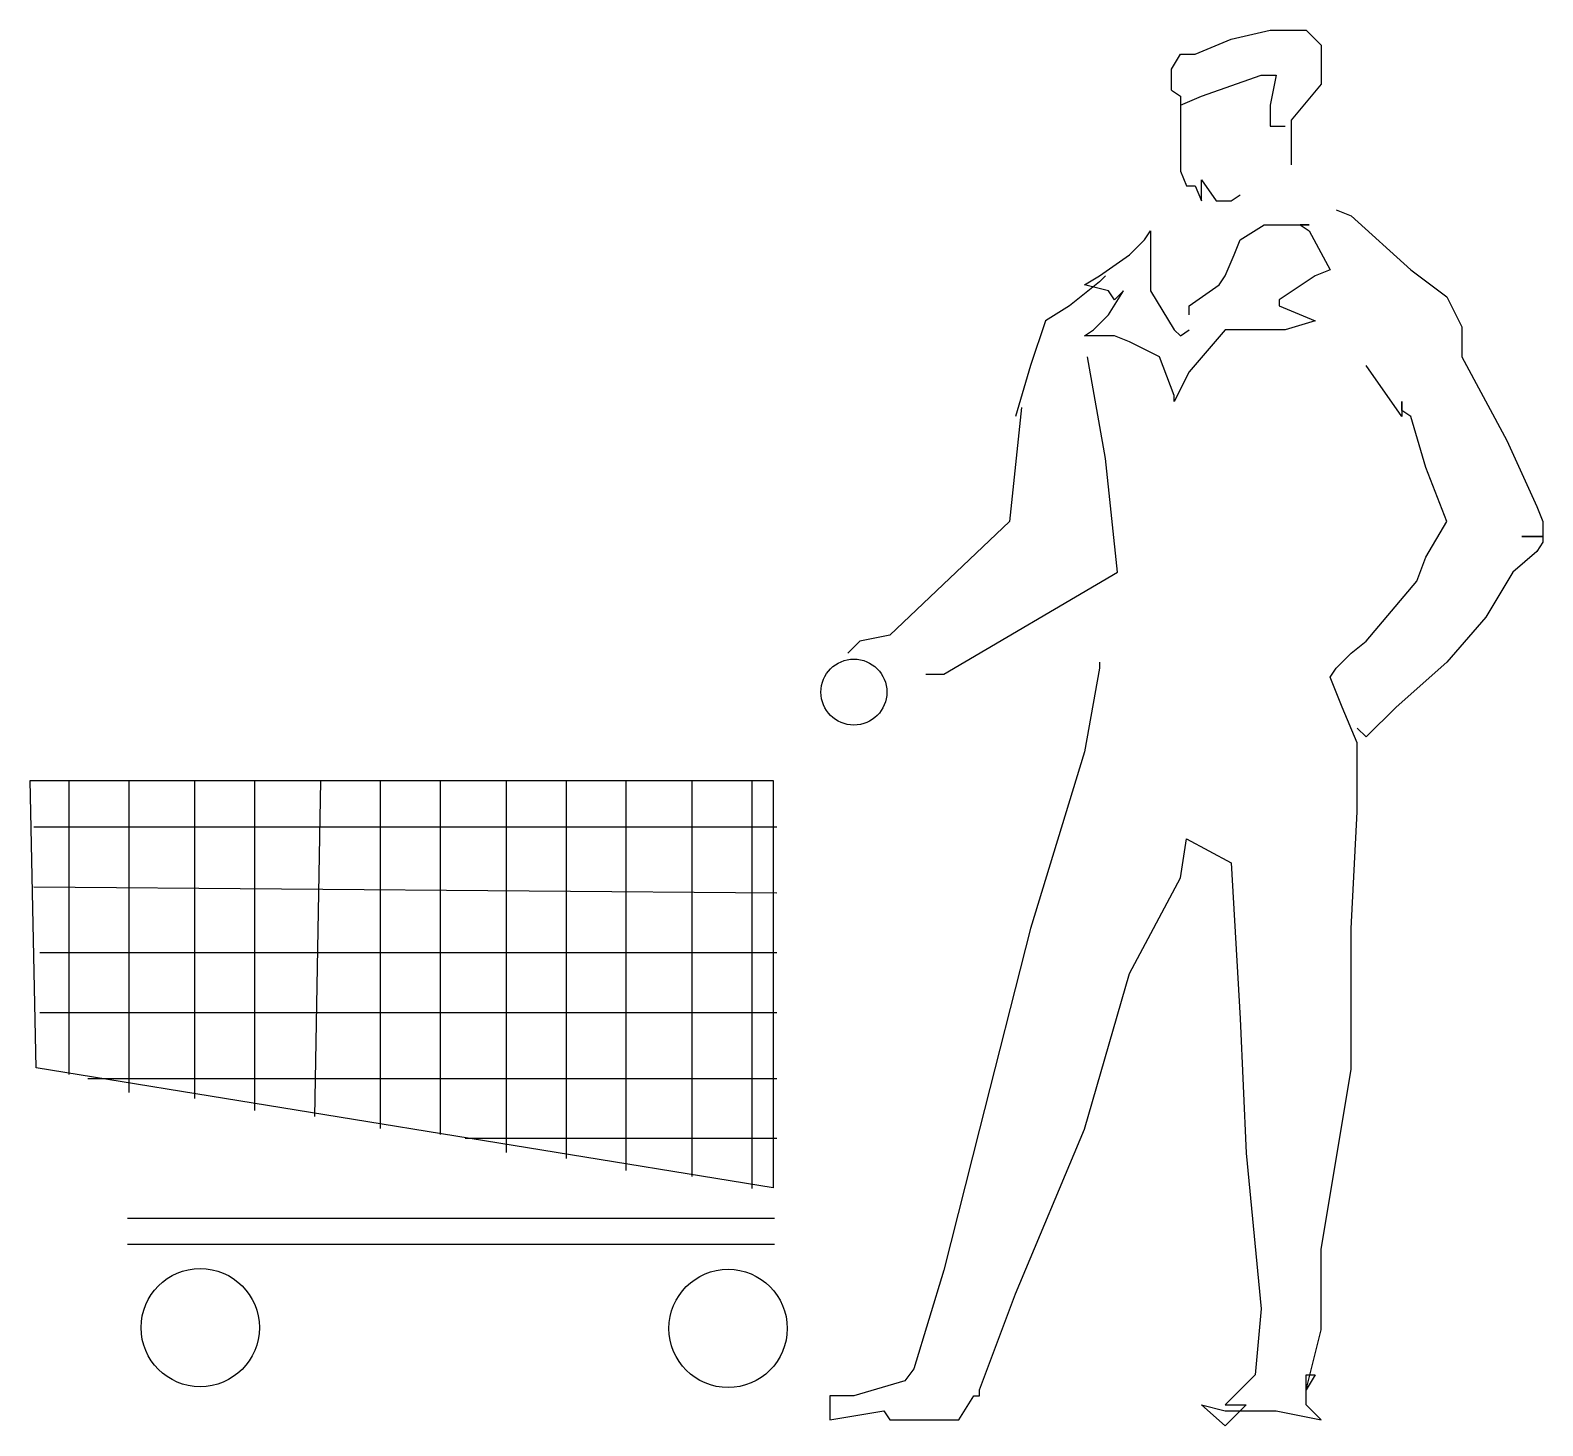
# Model space of a CAD drawing. Extents: x -1177 to 581, y 21518 to 23139.
import ezdxf

# ---------------------------------------------------------------- set-up
doc = ezdxf.new("R2010")
doc.units = 0
doc.header["$LTSCALE"] = 1270
doc.header["$MEASUREMENT"] = 0
doc.layers.get('0').update_dxf_attribs({"linetype": 'CONTINUOUS'})

msp = doc.modelspace()

# ---------------------------------------------------------------- linework, layer by layer
at = {"linetype": 'CONTINUOUS'}
for p, q in [((177.2, 23111.5), (219, 23128.9)), ((219, 23128.9), (264.2, 23139.4)), ((264.2, 23139.4), (306, 23139.4)), ((306, 23139.4), (323.4, 23122)), ((149.4, 23094.1), (159.8, 23111.5)), ((159.8, 23111.5), (166.8, 23111.5)), ((166.8, 23111.5), (177.2, 23111.5)), ((323.4, 23122), (323.4, 23087.2)), ((149.4, 23087.2), (149.4, 23094.1)), ((149.4, 23069.8), (149.4, 23087.2)), ((184.2, 23062.8), (253.8, 23087.2)), ((253.8, 23087.2), (271.2, 23087.2)), ((271.2, 23087.2), (264.2, 23052.4)), ((323.4, 23076.7), (288.6, 23035)), ((323.4, 23087.2), (323.4, 23076.7)), ((149.4, 23069.8), (159.8, 23062.8)), ((159.8, 23052.4), (184.2, 23062.8)), ((159.8, 23062.8), (159.8, 23052.4)), ((159.8, 23052.4), (159.8, 23045.4)), ((159.8, 23045.4), (159.8, 22993.2)), ((264.2, 23052.4), (264.2, 23028)), ((264.2, 23028), (281.6, 23028)), ((288.6, 23035), (288.6, 22982.8)), ((159.8, 22993.2), (159.8, 22975.8)), ((159.8, 22975.8), (166.8, 22958.4)), ((166.8, 22958.4), (177.2, 22958.4)), ((177.2, 22958.4), (184.2, 22941)), ((184.2, 22965.4), (201.6, 22941)), ((184.2, 22941), (184.2, 22965.4)), ((201.6, 22941), (219, 22941)), ((219, 22941), (229.4, 22948)), ((340.8, 22930.6), (358.2, 22923.6)), ((358.2, 22923.6), (427.8, 22861)), ((118, 22895.8), (125, 22906.2)), ((125, 22906.2), (125, 22878.4)), ((229.4, 22895.8), (257.2, 22913.2)), ((257.2, 22913.2), (309.4, 22913.2)), ((299, 22913.2), (309.4, 22906.2)), ((309.4, 22913.2), (299, 22913.2)), ((309.4, 22906.2), (333.8, 22861)), ((100.6, 22878.4), (111.1, 22888.8)), ((111.1, 22888.8), (118, 22895.8)), ((222.4, 22878.4), (229.4, 22895.8)), ((65.8, 22854), (100.6, 22878.4)), ((125, 22878.4), (125, 22836.6)), ((212, 22854), (222.4, 22878.4)), ((65.8, 22847), (31, 22819.2)), ((48.4, 22843.6), (65.8, 22854)), ((72.8, 22854), (65.8, 22847)), ((205, 22843.6), (212, 22854)), ((316.4, 22854), (274.6, 22826.2)), ((333.8, 22861), (316.4, 22854)), ((427.8, 22861), (469.5, 22829.6)), ((76.3, 22836.6), (48.4, 22843.6)), ((83.2, 22826.2), (76.3, 22836.6)), ((76.3, 22808.8), (93.7, 22836.6)), ((93.7, 22836.6), (83.2, 22826.2)), ((125, 22836.6), (152.8, 22791.4)), ((170.2, 22819.2), (205, 22843.6)), ((469.5, 22829.6), (486.9, 22794.8)), ((31, 22819.2), (3.2, 22801.8)), ((170.2, 22808.8), (170.2, 22819.2)), ((274.6, 22826.2), (274.6, 22819.2)), ((274.6, 22819.2), (316.4, 22801.8)), ((3.2, 22801.8), (-14.2, 22749.6)), ((58.9, 22791.4), (76.3, 22808.8)), ((316.4, 22801.8), (281.6, 22791.4)), ((486.9, 22794.8), (486.9, 22760)), ((48.4, 22784.4), (58.9, 22791.4)), ((83.2, 22784.4), (48.4, 22784.4)), ((100.6, 22777.4), (83.2, 22784.4)), ((135.4, 22760), (100.6, 22777.4)), ((152.8, 22791.4), (159.8, 22784.4)), ((159.8, 22784.4), (170.2, 22791.4)), ((212, 22791.4), (170.2, 22742.6)), ((281.6, 22791.4), (212, 22791.4)), ((72.8, 22641.7), (51.9, 22760)), ((152.8, 22714.8), (135.4, 22760)), ((486.9, 22760), (539.1, 22662.6)), ((-14.2, 22749.6), (-31.6, 22690.4)), ((170.2, 22742.6), (152.8, 22707.8)), ((417.3, 22690.4), (375.6, 22749.6)), ((152.8, 22707.8), (152.8, 22714.8)), ((417.3, 22707.8), (417.3, 22690.4)), ((417.3, 22697.4), (417.3, 22707.8)), ((-24.6, 22700.9), (-38.6, 22568.6)), ((427.8, 22690.4), (417.3, 22697.4)), ((445.2, 22631.3), (427.8, 22690.4)), ((539.1, 22662.6), (573.9, 22586)), ((86.7, 22509.5), (72.8, 22641.7)), ((469.5, 22568.6), (445.2, 22631.3)), ((573.9, 22586), (580.9, 22568.6)), ((-38.6, 22568.6), (-177.8, 22436.4)), ((445.2, 22526.9), (469.5, 22568.6)), ((580.9, 22568.6), (580.9, 22551.2)), ((556.5, 22551.2), (580.9, 22551.2)), ((580.9, 22551.2), (556.5, 22551.2)), ((580.9, 22551.2), (580.9, 22544.3)), ((573.9, 22533.8), (546.1, 22509.5)), ((580.9, 22544.3), (573.9, 22533.8)), ((434.7, 22499), (445.2, 22526.9)), ((-115.1, 22391.2), (86.7, 22509.5)), ((375.6, 22429.4), (434.7, 22499)), ((546.1, 22509.5), (514.8, 22457.3)), ((514.8, 22457.3), (469.5, 22405.1)), ((-212.6, 22429.4), (-226.5, 22415.5)), ((-177.8, 22436.4), (-212.6, 22429.4)), ((358.2, 22415.5), (375.6, 22429.4)), ((340.8, 22398.1), (358.2, 22415.5)), ((-136, 22391.2), (-115.1, 22391.2)), ((65.8, 22398.1), (48.4, 22300.7)), ((65.8, 22405.1), (65.8, 22398.1)), ((333.8, 22387.7), (340.8, 22398.1)), ((469.5, 22405.1), (410.4, 22352.9)), ((347.7, 22352.9), (333.8, 22387.7)), ((365.1, 22311.1), (347.7, 22352.9)), ((410.4, 22352.9), (375.6, 22318.1)), ((375.6, 22318.1), (365.1, 22328.5)), ((365.1, 22231.1), (365.1, 22311.1)), ((48.4, 22300.7), (-14.2, 22095.4)), ((-1169.6, 21933.5), (-1176.5, 22267.6)), ((-1176.5, 22267.6), (-313.5, 22267.6)), ((-1131.3, 21925.7), (-1131.3, 22266.8)), ((-1061.7, 21904.8), (-1061.7, 22266.8)), ((-985.1, 21897.9), (-985.1, 22266.8)), ((-915.5, 21884), (-915.5, 22266.8)), ((-845.9, 21877), (-839, 22266.8)), ((-769.4, 21863.1), (-769.4, 22266.8)), ((-699.8, 21856.1), (-699.8, 22266.8)), ((-623.2, 21835.2), (-623.2, 22266.8)), ((-553.6, 21828.3), (-553.6, 22266.8)), ((-484, 21814.4), (-484, 22266.8)), ((-407.4, 21807.4), (-407.4, 22266.8)), ((-337.8, 21793.5), (-337.8, 22266.8)), ((-313.5, 22267.6), (-313.5, 21794.3)), ((-1172.2, 22213.7), (-309.1, 22213.7)), ((358.2, 22095.4), (365.1, 22231.1)), ((159.8, 22154.5), (166.8, 22199.8)), ((166.8, 22199.8), (219, 22171.9)), ((219, 22171.9), (229.4, 21991)), ((-1172.2, 22144.1), (-309.1, 22137.1)), ((100.6, 22043.2), (159.8, 22154.5)), ((-14.2, 22095.4), (-73.4, 21862.2)), ((358.2, 21931.8), (358.2, 22095.4)), ((-1165.2, 22067.5), (-309.1, 22067.5)), ((48.4, 21862.2), (100.6, 22043.2)), ((-1165.2, 21997.9), (-309.1, 21997.9)), ((229.4, 21991), (236.4, 21834.4)), ((-313.5, 21794.3), (-1169.6, 21933.5)), ((-1109.5, 21921.4), (-309.1, 21921.4)), ((323.4, 21723), (358.2, 21931.8)), ((-73.4, 21862.2), (-115.1, 21698.6)), ((-31.6, 21670.8), (48.4, 21862.2)), ((-671, 21851.8), (-309.1, 21851.8)), ((236.4, 21834.4), (253.8, 21653.4)), ((-311.7, 21758.7), (-1063.4, 21758.7)), ((-311.7, 21728.2), (-1063.4, 21728.2)), ((323.4, 21653.4), (323.4, 21723)), ((-115.1, 21698.6), (-149.9, 21583.8)), ((-73.4, 21559.4), (-31.6, 21670.8)), ((253.8, 21653.4), (246.8, 21576.8)), ((323.4, 21629), (323.4, 21653.4)), ((306, 21559.4), (323.4, 21629)), ((-149.9, 21583.8), (-160.4, 21569.9)), ((-160.4, 21569.9), (-219.5, 21552.5)), ((246.8, 21576.8), (212, 21542)), ((316.4, 21576.8), (306, 21559.4)), ((306, 21576.8), (316.4, 21576.8)), ((306, 21542), (306, 21576.8)), ((-247.4, 21552.5), (-247.4, 21524.6)), ((-236.9, 21552.5), (-247.4, 21552.5)), ((-219.5, 21552.5), (-236.9, 21552.5)), ((-97.7, 21524.6), (-80.3, 21552.5)), ((-80.3, 21552.5), (-73.4, 21552.5)), ((-73.4, 21552.5), (-73.4, 21559.4)), ((-247.4, 21524.6), (-184.7, 21535.1)), ((-184.7, 21535.1), (-177.8, 21524.6)), ((184.2, 21542), (212, 21535.1)), ((212, 21517.7), (184.2, 21542)), ((236.4, 21542), (212, 21517.7)), ((212, 21542), (236.4, 21542)), ((212, 21535.1), (264.2, 21535.1)), ((264.2, 21535.1), (271.2, 21535.1)), ((271.2, 21535.1), (323.4, 21524.6)), ((323.4, 21524.6), (306, 21542)), ((-177.8, 21524.6), (-97.7, 21524.6))]:
    msp.add_line(p, q, dxfattribs=at)
for centre, radius in [((-219.5, 22370.3), 38.3), ((-979, 21631.7), 68.7), ((-365.7, 21630.8), 68.7)]:
    msp.add_circle(centre, radius, dxfattribs=at)

doc.saveas('drawing.dxf')
